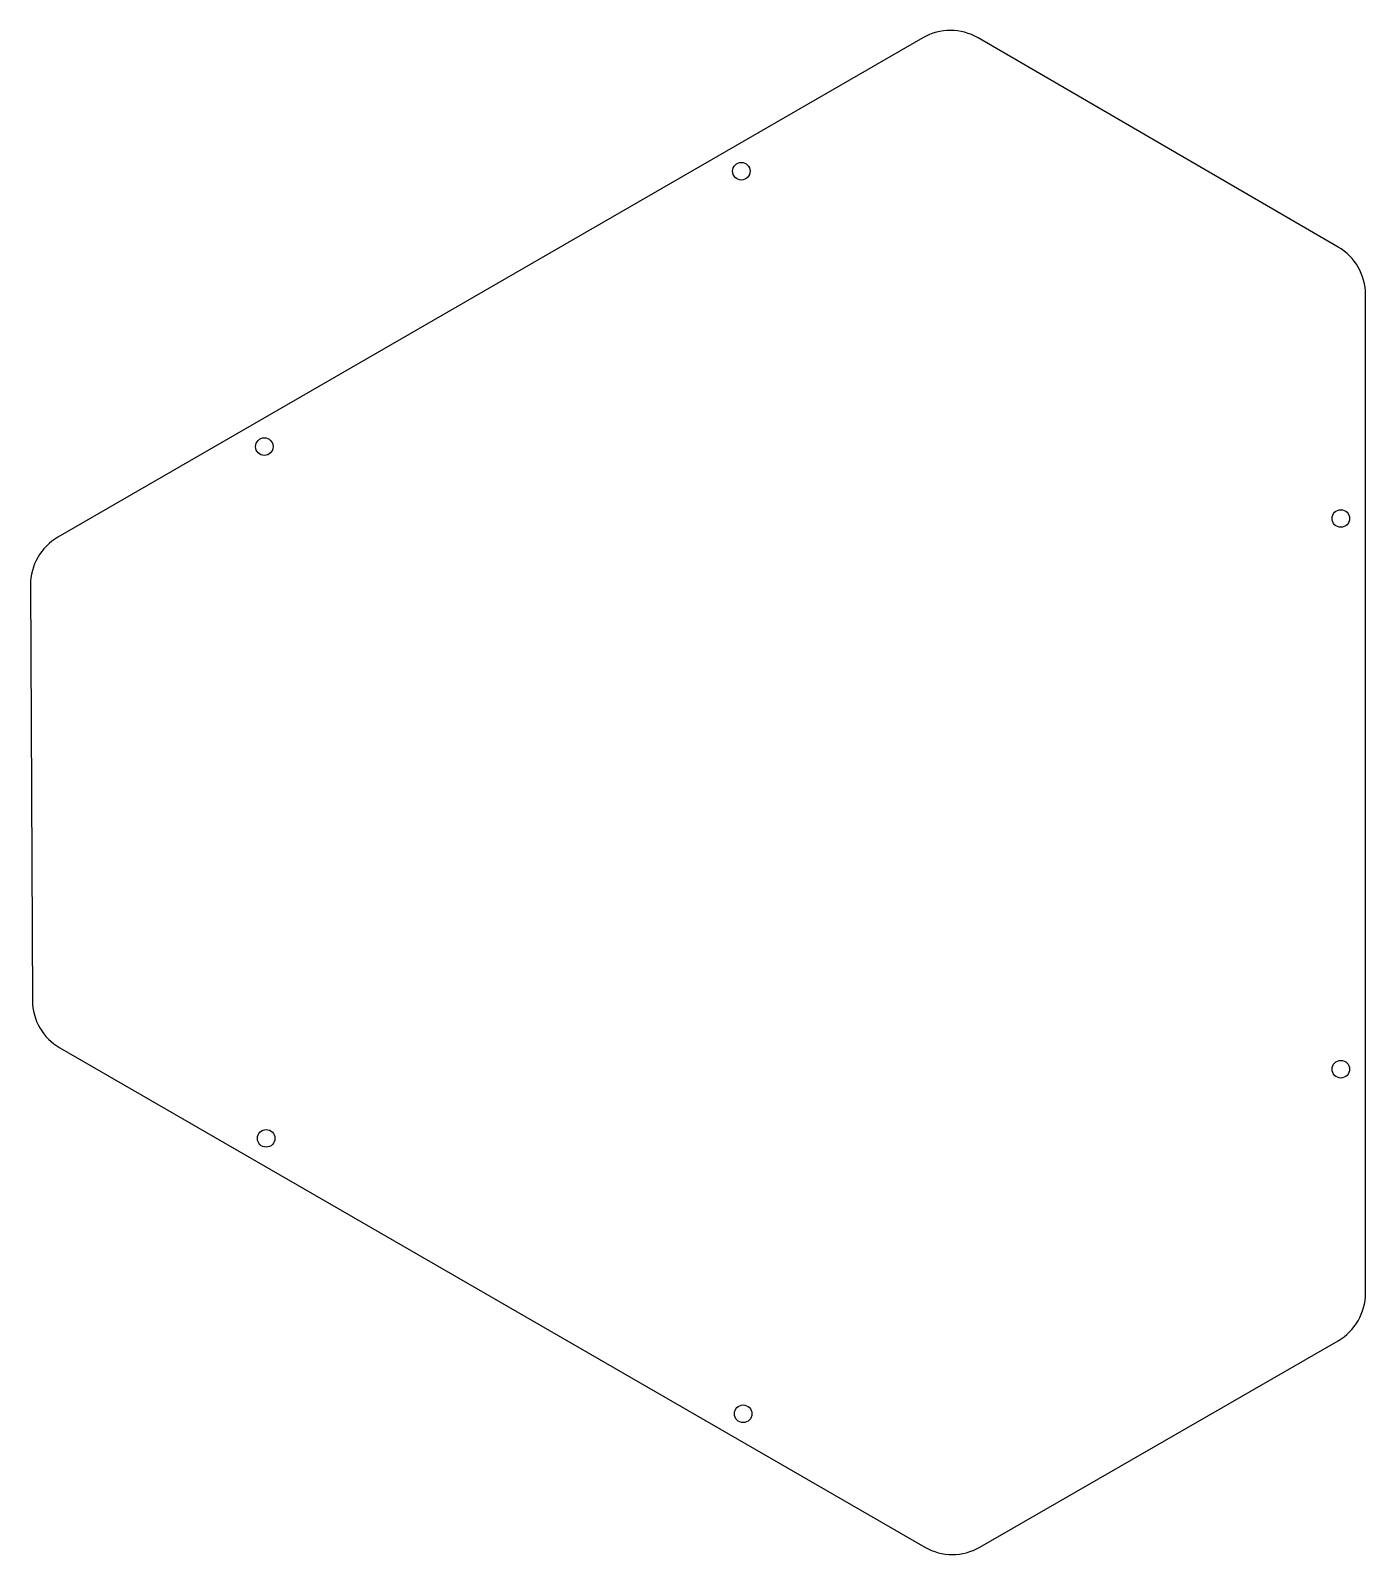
# Model space of a CAD drawing. Header units: millimetres. Extents: x -235 to 9, y -21 to 257.
import ezdxf

# ---------------------------------------------------------------- set-up
doc = ezdxf.new("R2010")
doc.units = ezdxf.units.MM
doc.layers.get('0').update_dxf_attribs({"linetype": 'CONTINUOUS'})

msp = doc.modelspace()

# ---------------------------------------------------------------- linework, layer by layer
msp.add_lwpolyline([(-229.69, 164.22, 0.269174), (-234.69, 155.51), (-234.34, 79.75, 0.266725), (-229.35, 71.14), (-71.66, -19.9, 0.267716), (-61.67, -19.9), (3.65, 17.73, 0.268182), (8.65, 26.39), (8.65, 208.47, 0.267287), (3.68, 217.12), (-61.98, 255.25, 0.268612), (-72.01, 255.26)], format="xyb", close=True)
for centre in [(-105.12, 230.94, 0), (-192.07, 180.74, 0), (4.15, 167.63, 0), (4.15, 67.23, 0), (-191.73, 54.62, 0), (-104.78, 4.42, 0)]:
    msp.add_circle(centre, 1.6)

doc.saveas('drawing.dxf')
